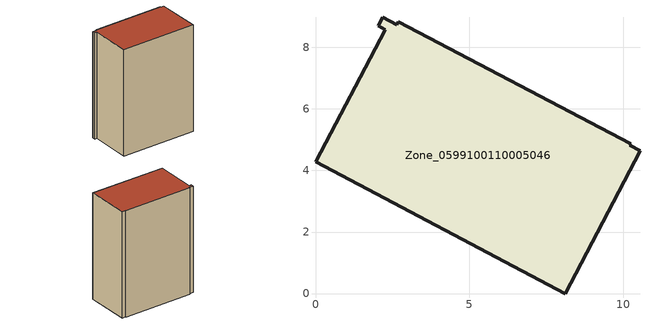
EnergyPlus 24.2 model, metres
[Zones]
Zone_0599100110005046
 floor ground (C_G): 10.25,4.87 10.22,4.82 10.55,4.65 8.11,0 0,4.29 2.27,8.58 2.04,8.7 2.19,8.97 2.64,8.74 2.69,8.84 z0
 wall outside (C_F): 10.25,4.87 2.69,8.84 2.64,8.74 2.19,8.97 2.04,8.7 2.27,8.58 0,4.29 8.11,0 10.55,4.65 10.22,4.82 10.25,4.87 z0:12.84
 roof outside (C_R): 10.22,4.82 10.25,4.87 2.69,8.84 2.64,8.74 2.19,8.97 2.04,8.7 2.27,8.58 0,4.29 8.11,0 10.55,4.65 z12.84
[BUILDING]
Pand.0599100110005046: North Axis=0; Terrain=City; Loads Convergence Tolerance Value=0.04; Temperature Convergence Tolerance Value=0.4; Solar Distribution=FullExterior; Maximum Number of Warmup Days=25; Minimum Number of Warmup Days=1
[Site:Location]
Rotterdam.The.Hague.AP_ZH_NLD Design_Conditions: Latitude=51.96; Longitude=4.45; Time Zone=1; Elevation=-4.5
[SITE:GROUNDTEMPERATURE:BUILDINGSURFACE]
18, 18, 18, 18, 18, 18, 18, 18, 18, 18, 18, 18
[MATERIAL] Thermal Absorptance=0.9; Solar Absorptance=0.7; Visible Absorptance=0.7
Name | Roughness | Thickness | Conductivity | Density | Specific Heat
G.TI.2015-2018 | MediumSmooth | 0.15 | 0.0428571 | 540 | 1210
F.TI.2015-2018 | Rough | 0.3 | 0.0666667 | 1920 | 840
R.TI.2015-2018 | MediumRough | 0.2 | 0.0333333 | 1500 | 1000
[CONSTRUCTION]
C_G: G.TI.2015-2018
C_F: F.TI.2015-2018
C_R: R.TI.2015-2018
[ZONE]
Zone_0599100110005046: Type=1; Multiplier=1; Ceiling Height=Autocalculate; Volume=Autocalculate; Floor Area=autocalculate; Part of Total Floor Area=Yes
[ZONEINFILTRATION:DESIGNFLOWRATE]
Infil_Zone_0599100110005046: Zone or ZoneList or Space or SpaceList=Zone_0599100110005046; Schedule=AlwaysOn; Design Flow Rate Calculation Method=Flow/Area; Flow Rate per Floor Area=0.0015; Constant Term Coefficient=1; Temperature Term Coefficient=0; Velocity Term Coefficient=0; Velocity Squared Term Coefficient=0
[HVACTEMPLATE:ZONE:IDEALLOADSAIRSYSTEM]
Zone_0599100110005046: Maximum Heating Supply Air Temperature=50; Minimum Cooling Supply Air Temperature=13; Maximum Heating Supply Air Humidity Ratio=0.0156; Minimum Cooling Supply Air Humidity Ratio=0.0077; Heating Limit=NoLimit; Cooling Limit=NoLimit; Dehumidification Control Type=ConstantSensibleHeatRatio; Cooling Sensible Heat Ratio=0.7; Dehumidification Setpoint=60; Humidification Control Type=None; Humidification Setpoint=30; Outdoor Air Method=None; Outdoor Air Flow Rate per Person=0.00944; Outdoor Air Flow Rate per Zone Floor Area=0; Outdoor Air Flow Rate per Zone=0; Demand Controlled Ventilation Type=None; Outdoor Air Economizer Type=NoEconomizer; Heat Recovery Type=None; Sensible Heat Recovery Effectiveness=0.7; Latent Heat Recovery Effectiveness=0.65
[ZONECONTROL:THERMOSTAT]
ThermostatControl_Zone_0599100110005046: Zone or ZoneList=Zone_0599100110005046; Control Type Schedule=DualSetpointControlType; Control 1=Thermostat_Zone_0599100110005046; Temperature Difference Between Cutout And Setpoint=0
[THERMOSTATSETPOINT:DUALSETPOINT]
Thermostat_Zone_0599100110005046: Heating Setpoint Temperature Schedule=HeatingSetpoint_Zone_0599100110005046; Cooling Setpoint Temperature Schedule=CoolingSetpoint_Zone_0599100110005046
[SCHEDULE:COMPACT]
HeatingSetpoint_Zone_0599100110005046: Through: 12/31, For: AllDays, Until: 24:00, 21
CoolingSetpoint_Zone_0599100110005046: Through: 12/31, For: AllDays, Until: 24:00, 24
DualSetpointControlType: Through: 12/31, For: AllDays, Until: 24:00, 4
AlwaysOn: Through: 12/31, For: AllDays, Until: 24:00, 1
